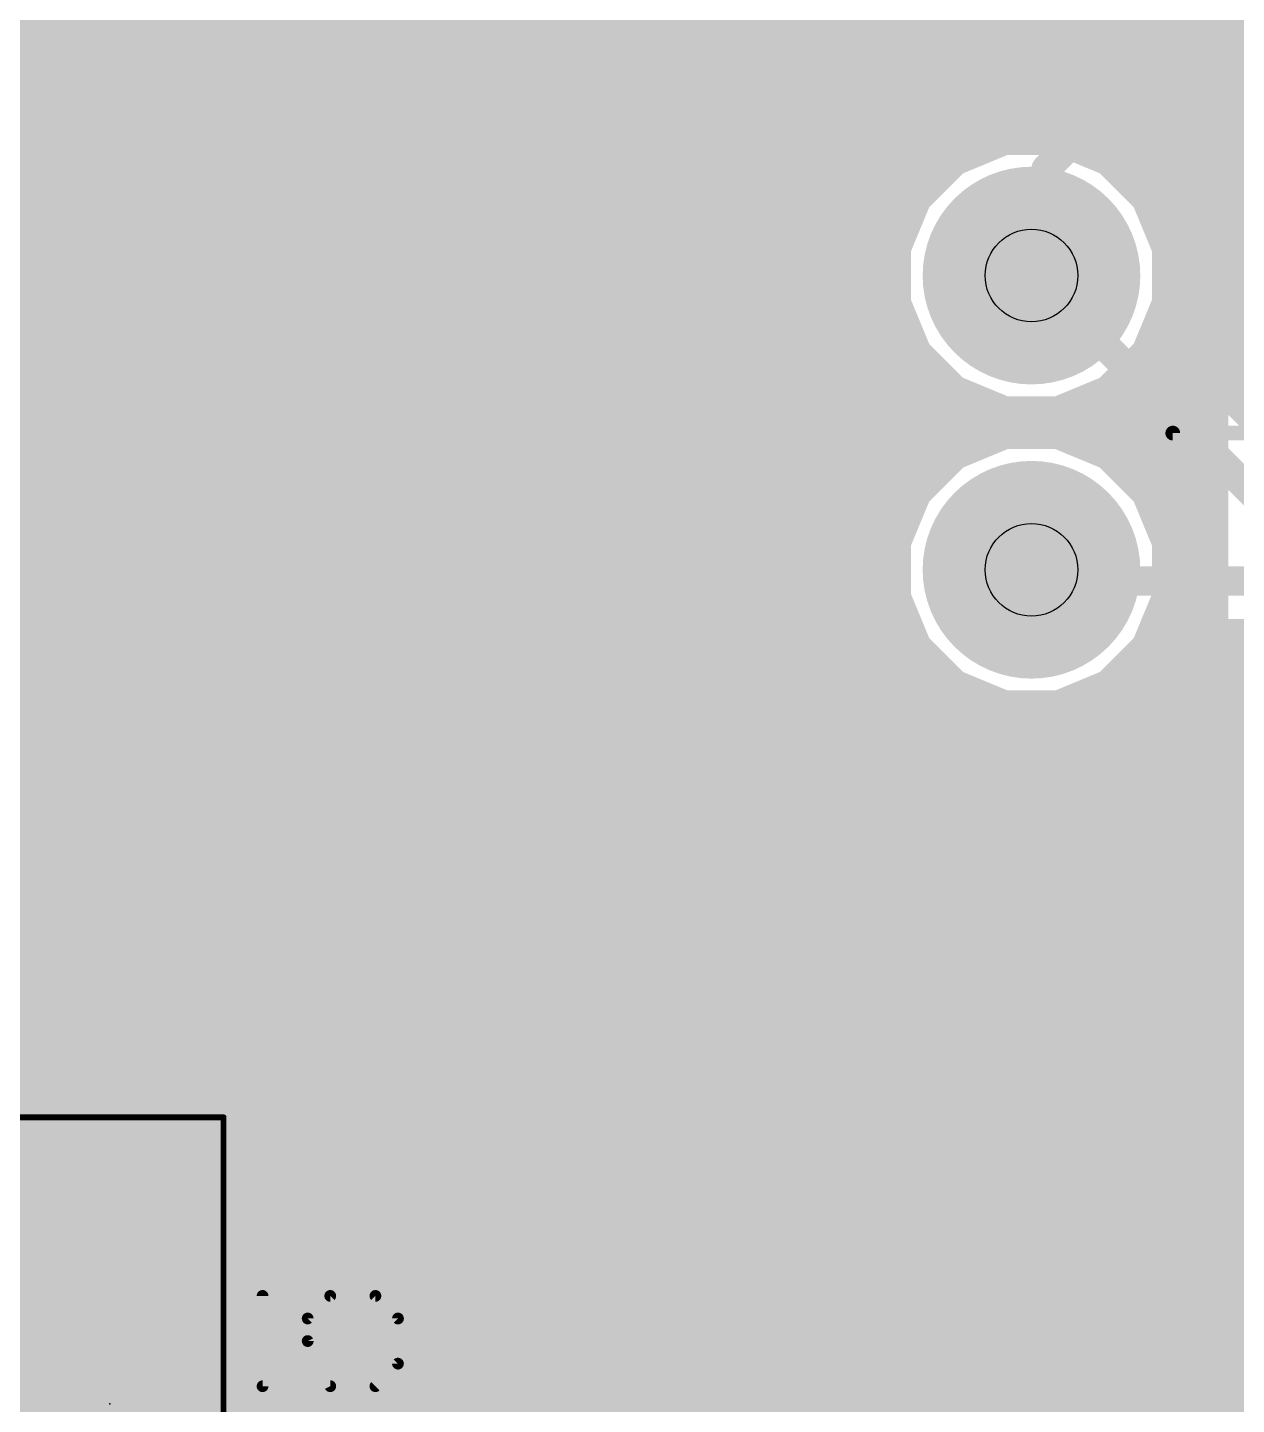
# Model space of a CAD drawing. Extents: x 0 to 10.8, y 0 to 6.1.
# Drawn here: x 1.4137 to 1.8247, y 1.1401 to 1.6081 of the extents above; entities that cross this region are included whole.
import ezdxf

# ---------------------------------------------------------------- set-up
doc = ezdxf.new("R2010")
doc.units = 0
for name, color, linetype in [('1', 22, 'CONTINUOUS'), ('116', 253, 'CONTINUOUS'), ('16', 175, 'CONTINUOUS'), ('17', 82, 'CONTINUOUS'), ('21', 253, 'CONTINUOUS'), ('23', 7, 'CONTINUOUS'), ('25', 253, 'CONTINUOUS'), ('29', 253, 'CONTINUOUS'), ('30', 253, 'CONTINUOUS'), ('31', 253, 'CONTINUOUS'), ('35', 253, 'CONTINUOUS'), ('39', 22, 'CONTINUOUS'), ('44', 253, 'CONTINUOUS'), ('51', 253, 'CONTINUOUS')]:
    doc.layers.add(name, color=color, linetype=linetype)

# ---------------------------------------------------------------- blocks, each defined once
blk = doc.blocks.new('ROUNDP')
at = {"const_width": 0.5}
blk.add_lwpolyline([(0, -0.25, 1), (0, 0.25, 1), (0, -0.25)], format="xyb", dxfattribs=at)
blk = doc.blocks.new('RECT')
blk.add_solid([(-0.5, -0.5), (0.5, -0.5), (-0.5, 0.5), (0.5, 0.5)])

msp = doc.modelspace()

# ---------------------------------------------------------------- linework, layer by layer
at = {"layer": '1'}
for points, const_width in [([(1.605, 1.79), (1.305, 1.49)], 0.032), ([(1.327091, 1.456937), (1.627091, 1.756937)], 0.016), ([(1.685, 1.44), (1.685, 1.71)], 0.01), ([(1.664, 1.701299), (1.664, 1.448697)], 0.016), ([(1.705996, 1.431299), (1.705996, 1.701299)], 0.016), ([(1.839, 1.668697), (1.751299, 1.580996)], 0.016), ([(1.76, 1.56), (1.86, 1.66)], 0.01), ([(1.486154, 1.616), (1.664, 1.616)], 0.016), ([(1.705996, 1.616), (1.786303, 1.616)], 0.016), ([(1.470154, 1.6), (1.664, 1.6)], 0.016), ([(1.705996, 1.6), (1.770303, 1.6)], 0.016), ([(1.454154, 1.584), (1.664, 1.584)], 0.016), ([(1.705996, 1.584), (1.754303, 1.584)], 0.016), ([(1.788902, 1.559209), (1.814, 1.584307)], 0.016), ([(1.813693, 1.584), (1.814, 1.584)], 0.016), ([(1.814, 1.584307), (1.814, 0.768697)], 0.016), ([(1.751299, 1.580996), (1.741516, 1.571209)], 0.016), ([(1.741516, 1.571209), (1.72728, 1.565315)], 0.016), ([(1.438154, 1.568), (1.664, 1.568)], 0.016), ([(1.705996, 1.568), (1.733768, 1.568)], 0.016), ([(1.72728, 1.565315), (1.7135, 1.551535)], 0.016), ([(1.797693, 1.568), (1.814, 1.568)], 0.016), ([(1.76, 1.525), (1.76, 1.56)], 0.01), ([(1.796575, 1.551535), (1.788902, 1.559209)], 0.016), ([(1.422154, 1.552), (1.664, 1.552)], 0.016), ([(1.705996, 1.552), (1.713965, 1.552)], 0.016), ([(1.7135, 1.551535), (1.706039, 1.533524)], 0.016), ([(1.79611, 1.552), (1.814, 1.552)], 0.016), ([(1.804035, 1.533524), (1.796575, 1.551535)], 0.016), ([(1.406154, 1.536), (1.664, 1.536)], 0.016), ([(1.705996, 1.536), (1.707067, 1.536)], 0.016), ([(1.706039, 1.533524), (1.706039, 1.514031)], 0.016), ([(1.803012, 1.536), (1.814, 1.536)], 0.016), ([(1.804035, 1.514031), (1.804035, 1.533524)], 0.016), ([(1.390154, 1.52), (1.664, 1.52)], 0.016), ([(1.705996, 1.52), (1.706039, 1.52)], 0.016), ([(1.755039, 1.52378), (1.76, 1.525)], 0.01), ([(1.804035, 1.52), (1.814, 1.52)], 0.016), ([(1.706039, 1.514031), (1.7135, 1.49602)], 0.016), ([(1.796575, 1.49602), (1.804035, 1.514031)], 0.016), ([(1.374154, 1.504), (1.664, 1.504)], 0.016), ([(1.705996, 1.504), (1.710193, 1.504)], 0.016), ([(1.799878, 1.504), (1.814, 1.504)], 0.016), ([(1.7135, 1.49602), (1.72728, 1.48224)], 0.016), ([(1.782795, 1.48224), (1.796575, 1.49602)], 0.016), ([(1.358154, 1.488), (1.664, 1.488)], 0.016), ([(1.705996, 1.488), (1.72152, 1.488)], 0.016), ([(1.788555, 1.488), (1.814, 1.488)], 0.016), ([(1.72728, 1.48224), (1.745291, 1.47478)], 0.016), ([(1.764783, 1.47478), (1.782795, 1.48224)], 0.016), ([(1.342154, 1.472), (1.664, 1.472)], 0.016), ([(1.705996, 1.472), (1.743421, 1.472)], 0.016), ([(1.745291, 1.472776), (1.72728, 1.465315)], 0.016), ([(1.745291, 1.47478), (1.764783, 1.47478)], 0.016), ([(1.764783, 1.472776), (1.745291, 1.472776)], 0.016), ([(1.782795, 1.465315), (1.764783, 1.472776)], 0.016), ([(1.766657, 1.472), (1.814, 1.472)], 0.016), ([(1.72728, 1.465315), (1.7135, 1.451535)], 0.016), ([(1.796575, 1.451535), (1.782795, 1.465315)], 0.016), ([(1.324827, 1.456), (1.664, 1.456)], 0.016), ([(1.705996, 1.456), (1.717965, 1.456)], 0.016), ([(1.79211, 1.456), (1.814, 1.456)], 0.016), ([(1.664, 1.448697), (1.459102, 1.243799)], 0.016), ([(1.7135, 1.451535), (1.706039, 1.433524)], 0.016), ([(1.804035, 1.433524), (1.796575, 1.451535)], 0.016), ([(1.297752, 1.44), (1.655303, 1.44)], 0.016), ([(1.705996, 1.44), (1.708724, 1.44)], 0.016), ([(1.801354, 1.44), (1.814, 1.44)], 0.016), ([(1.445, 1.2), (1.685, 1.44)], 0.01), ([(1.706039, 1.433524), (1.706039, 1.414031)], 0.016), ([(1.804035, 1.414031), (1.804035, 1.433524)], 0.016), ([(1.693697, 1.419), (1.705996, 1.431299)], 0.016), ([(1.300996, 1.424), (1.639303, 1.424)], 0.016), ([(1.698697, 1.424), (1.706039, 1.424)], 0.016), ([(1.804035, 1.424), (1.814, 1.424)], 0.016), ([(1.493161, 1.218465), (1.693697, 1.419)], 0.016), ([(1.706039, 1.414031), (1.7135, 1.39602)], 0.016), ([(1.796575, 1.39602), (1.804035, 1.414031)], 0.016), ([(1.296921, 1.408), (1.623303, 1.408)], 0.016), ([(1.682697, 1.408), (1.708535, 1.408)], 0.016), ([(1.801535, 1.408), (1.814, 1.408)], 0.016), ([(1.7135, 1.39602), (1.72728, 1.38224)], 0.016), ([(1.782795, 1.38224), (1.796575, 1.39602)], 0.016), ([(1.279402, 1.392), (1.607303, 1.392)], 0.016), ([(1.666697, 1.392), (1.71752, 1.392)], 0.016), ([(1.792555, 1.392), (1.814, 1.392)], 0.016), ([(1.72728, 1.38224), (1.745291, 1.37478)], 0.016), ([(1.764783, 1.37478), (1.782795, 1.38224)], 0.016), ([(1.25226, 1.376), (1.591303, 1.376)], 0.016), ([(1.650697, 1.376), (1.742343, 1.376)], 0.016), ([(1.745291, 1.37478), (1.764783, 1.37478)], 0.016), ([(1.767728, 1.376), (1.814, 1.376)], 0.016), ([(1.25226, 1.36), (1.575303, 1.36)], 0.016), ([(1.634697, 1.36), (1.814, 1.36)], 0.016), ([(1.25226, 1.344), (1.559303, 1.344)], 0.016), ([(1.618697, 1.344), (1.814, 1.344)], 0.016), ([(1.215996, 1.328), (1.543303, 1.328)], 0.016), ([(1.602697, 1.328), (1.814, 1.328)], 0.016), ([(1.215996, 1.312), (1.527303, 1.312)], 0.016), ([(1.586697, 1.312), (1.814, 1.312)], 0.016), ([(1.215996, 1.296), (1.511303, 1.296)], 0.016), ([(1.570697, 1.296), (1.814, 1.296)], 0.016), ([(1.215996, 1.28), (1.495303, 1.28)], 0.016), ([(1.554697, 1.28), (1.814, 1.28)], 0.016), ([(1.215996, 1.264), (1.479303, 1.264)], 0.016), ([(1.538697, 1.264), (1.814, 1.264)], 0.016), ([(1.215996, 1.248), (1.463303, 1.248)], 0.016), ([(1.522697, 1.248), (1.814, 1.248)], 0.016), ([(1.459102, 1.243799), (1.399551, 1.243799)], 0.016), ([(1.506697, 1.232), (1.814, 1.232)], 0.016), ([(1.493161, 1.158181), (1.493161, 1.218465)], 0.016), ([(1.493161, 1.216), (1.814, 1.216)], 0.016), ([(1.493161, 1.2), (1.814, 1.2)], 0.016), ([(1.441673, 1.196307), (1.445, 1.2)], 0.01), ([(1.493161, 1.184), (1.814, 1.184)], 0.016), ([(1.493161, 1.168), (1.814, 1.168)], 0.016), ([(1.483791, 1.148811), (1.493161, 1.158181)], 0.016), ([(1.399551, 1.148811), (1.483791, 1.148811)], 0.016), ([(1.48698, 1.152), (1.814, 1.152)], 0.016), ([(1.215996, 1.136), (1.814, 1.136)], 0.016)]:
    msp.add_lwpolyline(points, dxfattribs=dict(at, const_width=const_width))
for points, const_width in [([(1.486154, 1.62, 1), (1.486154, 1.612)], 0.008), ([(1.664, 1.612, 1), (1.664, 1.62)], 0.008), ([(1.705996, 1.62, 1), (1.705996, 1.612)], 0.008), ([(1.786303, 1.612, 1), (1.786303, 1.62)], 0.008), ([(1.470154, 1.604, 1), (1.470154, 1.596)], 0.008), ([(1.664, 1.596, 1), (1.664, 1.604)], 0.008), ([(1.705996, 1.604, 1), (1.705996, 1.596)], 0.008), ([(1.770303, 1.596, 1), (1.770303, 1.604)], 0.008), ([(1.454154, 1.588, 1), (1.454154, 1.58)], 0.008), ([(1.664, 1.58, 1), (1.664, 1.588)], 0.008), ([(1.705996, 1.588, 1), (1.705996, 1.58)], 0.008), ([(1.754303, 1.58, 1), (1.754303, 1.588)], 0.008), ([(1.813693, 1.588, 1), (1.813693, 1.58)], 0.008), ([(1.818, 1.584307, 1), (1.81, 1.584307)], 0.008), ([(1.816828, 1.581479, 1), (1.811172, 1.587136)], 0.008), ([(1.814, 1.58, 1), (1.814, 1.588)], 0.008), ([(1.748471, 1.583824, 1), (1.754128, 1.578168)], 0.008), ([(1.754128, 1.578168, 1), (1.74847, 1.583824)], 0.008), ([(1.738687, 1.574037, 1), (1.744345, 1.568381)], 0.008), ([(1.743046, 1.567513, 1), (1.739986, 1.574904)], 0.008), ([(1.438154, 1.572, 1), (1.438154, 1.564)], 0.008), ([(1.664, 1.564, 1), (1.664, 1.572)], 0.008), ([(1.705996, 1.572, 1), (1.705996, 1.564)], 0.008), ([(1.725749, 1.569011, 1), (1.72881, 1.561619)], 0.008), ([(1.730108, 1.562487, 1), (1.724451, 1.568143)], 0.008), ([(1.733768, 1.564, 1), (1.733768, 1.572)], 0.008), ([(1.797693, 1.572, 1), (1.797693, 1.564)], 0.008), ([(1.814, 1.564, 1), (1.814, 1.572)], 0.008), ([(1.7625, 1.56, 1), (1.7575, 1.56)], 0.005), ([(1.758232, 1.561768, 1), (1.761768, 1.558232)], 0.005), ([(1.79173, 1.562037, 1), (1.786073, 1.55638)], 0.008), ([(1.786073, 1.562037, 1), (1.79173, 1.55638)], 0.008), ([(1.422154, 1.556, 1), (1.422154, 1.548)], 0.008), ([(1.664, 1.548, 1), (1.664, 1.556)], 0.008), ([(1.705996, 1.556, 1), (1.705996, 1.548)], 0.008), ([(1.717196, 1.550005, 1), (1.709804, 1.553066)], 0.008), ([(1.713965, 1.548, 1), (1.713965, 1.556)], 0.008), ([(1.79611, 1.556, 1), (1.79611, 1.548)], 0.008), ([(1.80027, 1.553066, 1), (1.792879, 1.550005)], 0.008), ([(1.814, 1.548, 1), (1.814, 1.556)], 0.008), ([(1.710672, 1.554364, 1), (1.716328, 1.548707)], 0.008), ([(1.793746, 1.548707, 1), (1.799403, 1.554364)], 0.008), ([(1.664, 1.532, 1), (1.664, 1.54)], 0.008), ([(1.705996, 1.54, 1), (1.705996, 1.532)], 0.008), ([(1.710039, 1.533524, 1), (1.702039, 1.533524)], 0.008), ([(1.707067, 1.532, 1), (1.707067, 1.54)], 0.008), ([(1.803012, 1.54, 1), (1.803012, 1.532)], 0.008), ([(1.808035, 1.533524, 1), (1.800035, 1.533524)], 0.008), ([(1.814, 1.532, 1), (1.814, 1.54)], 0.008), ([(1.702344, 1.535054, 1), (1.709735, 1.531993)], 0.008), ([(1.80034, 1.531993, 1), (1.807731, 1.535054)], 0.008), ([(1.664, 1.516, 1), (1.664, 1.524)], 0.008), ([(1.705996, 1.524, 1), (1.705996, 1.516)], 0.008), ([(1.706039, 1.516, 1), (1.706039, 1.524)], 0.008), ([(1.754442, 1.526207, 1), (1.755637, 1.521352)], 0.005), ([(1.7575, 1.525, 1), (1.7625, 1.525)], 0.005), ([(1.760597, 1.522572, 1), (1.759403, 1.527428)], 0.005), ([(1.804035, 1.524, 1), (1.804035, 1.516)], 0.008), ([(1.814, 1.516, 1), (1.814, 1.524)], 0.008), ([(1.709735, 1.515562, 1), (1.702344, 1.512501)], 0.008), ([(1.807731, 1.512501, 1), (1.80034, 1.515562)], 0.008), ([(1.702039, 1.514031, 1), (1.710039, 1.514031)], 0.008), ([(1.800035, 1.514031, 1), (1.808035, 1.514031)], 0.008), ([(1.664, 1.5, 1), (1.664, 1.508)], 0.008), ([(1.705996, 1.508, 1), (1.705996, 1.5)], 0.008), ([(1.710193, 1.5, 1), (1.710193, 1.508)], 0.008), ([(1.799878, 1.508, 1), (1.799878, 1.5)], 0.008), ([(1.814, 1.5, 1), (1.814, 1.508)], 0.008), ([(1.716328, 1.498848, 1), (1.710672, 1.493191)], 0.008), ([(1.799403, 1.493191, 1), (1.793746, 1.498848)], 0.008), ([(1.709804, 1.494489, 1), (1.717196, 1.49755)], 0.008), ([(1.792879, 1.49755, 1), (1.80027, 1.494489)], 0.008), ([(1.664, 1.484, 1), (1.664, 1.492)], 0.008), ([(1.705996, 1.492, 1), (1.705996, 1.484)], 0.008), ([(1.72152, 1.484, 1), (1.72152, 1.492)], 0.008), ([(1.788555, 1.492, 1), (1.788555, 1.484)], 0.008), ([(1.814, 1.484, 1), (1.814, 1.492)], 0.008), ([(1.72881, 1.485936, 1), (1.725749, 1.478545)], 0.008), ([(1.724451, 1.479412, 1), (1.730108, 1.485069)], 0.008), ([(1.779967, 1.485069, 1), (1.785624, 1.479412)], 0.008), ([(1.784326, 1.478545, 1), (1.781265, 1.485936)], 0.008), ([(1.664, 1.468, 1), (1.664, 1.476)], 0.008), ([(1.705996, 1.476, 1), (1.705996, 1.468)], 0.008), ([(1.745291, 1.47878, 1), (1.745291, 1.47078)], 0.008), ([(1.745291, 1.476776, 1), (1.745291, 1.468776)], 0.008), ([(1.743421, 1.468, 1), (1.743421, 1.476)], 0.008), ([(1.743761, 1.471084, 1), (1.746822, 1.478475)], 0.008), ([(1.746822, 1.46908, 1), (1.743761, 1.476471)], 0.008), ([(1.763253, 1.478475, 1), (1.766314, 1.471084)], 0.008), ([(1.766314, 1.476471, 1), (1.763253, 1.46908)], 0.008), ([(1.766657, 1.476, 1), (1.766657, 1.468)], 0.008), ([(1.764783, 1.47078, 1), (1.764783, 1.47878)], 0.008), ([(1.764783, 1.468776, 1), (1.764783, 1.476776)], 0.008), ([(1.814, 1.468, 1), (1.814, 1.476)], 0.008), ([(1.725749, 1.46901, 1), (1.72881, 1.461619)], 0.008), ([(1.730108, 1.462487, 1), (1.724451, 1.468143)], 0.008), ([(1.785624, 1.468143, 1), (1.779967, 1.462487)], 0.008), ([(1.781265, 1.461619, 1), (1.784326, 1.46901)], 0.008), ([(1.664, 1.452, 1), (1.664, 1.46)], 0.008), ([(1.705996, 1.46, 1), (1.705996, 1.452)], 0.008), ([(1.717965, 1.452, 1), (1.717965, 1.46)], 0.008), ([(1.79211, 1.46, 1), (1.79211, 1.452)], 0.008), ([(1.814, 1.452, 1), (1.814, 1.46)], 0.008), ([(1.666828, 1.445868, 1), (1.661172, 1.451525)], 0.008), ([(1.710672, 1.454364, 1), (1.716328, 1.448707)], 0.008), ([(1.717196, 1.450005, 1), (1.709804, 1.453066)], 0.008), ([(1.80027, 1.453066, 1), (1.792879, 1.450005)], 0.008), ([(1.793746, 1.448707, 1), (1.799403, 1.454364)], 0.008), ([(1.66, 1.448697, 1), (1.668, 1.448697)], 0.008), ([(1.655303, 1.436, 1), (1.655303, 1.444)], 0.008), ([(1.705996, 1.444, 1), (1.705996, 1.436)], 0.008), ([(1.708724, 1.436, 1), (1.708724, 1.444)], 0.008), ([(1.801354, 1.444, 1), (1.801354, 1.436)], 0.008), ([(1.814, 1.436, 1), (1.814, 1.444)], 0.008), ([(1.6825, 1.44, 1), (1.6875, 1.44)], 0.005), ([(1.686768, 1.438232, 1), (1.683232, 1.441768)], 0.005), ([(1.710039, 1.433524, 1), (1.702039, 1.433524)], 0.008), ([(1.808035, 1.433524, 1), (1.800035, 1.433524)], 0.008), ([(1.702344, 1.435054, 1), (1.709735, 1.431993)], 0.008), ([(1.708824, 1.428471, 1), (1.703168, 1.434128)], 0.008), ([(1.80034, 1.431993, 1), (1.807731, 1.435054)], 0.008), ([(1.701996, 1.431299, 1), (1.709996, 1.431299)], 0.008), ([(1.639303, 1.42, 1), (1.639303, 1.428)], 0.008), ([(1.698697, 1.428, 1), (1.698697, 1.42)], 0.008), ([(1.706039, 1.42, 1), (1.706039, 1.428)], 0.008), ([(1.804035, 1.428, 1), (1.804035, 1.42)], 0.008), ([(1.814, 1.42, 1), (1.814, 1.428)], 0.008), ([(1.690868, 1.421828, 1), (1.696525, 1.416172)], 0.008), ([(1.696525, 1.416172, 1), (1.690868, 1.421828)], 0.008), ([(1.709735, 1.415562, 1), (1.702344, 1.412501)], 0.008), ([(1.807731, 1.412501, 1), (1.80034, 1.415562)], 0.008), ([(1.623303, 1.404, 1), (1.623303, 1.412)], 0.008), ([(1.682697, 1.412, 1), (1.682697, 1.404)], 0.008), ([(1.702039, 1.414031, 1), (1.710039, 1.414031)], 0.008), ([(1.708535, 1.404, 1), (1.708535, 1.412)], 0.008), ([(1.801535, 1.412, 1), (1.801535, 1.404)], 0.008), ([(1.800035, 1.414031, 1), (1.808035, 1.414031)], 0.008), ([(1.814, 1.404, 1), (1.814, 1.412)], 0.008), ([(1.716328, 1.398848, 1), (1.710672, 1.393191)], 0.008), ([(1.799403, 1.393191, 1), (1.793746, 1.398848)], 0.008), ([(1.607303, 1.388, 1), (1.607303, 1.396)], 0.008), ([(1.666697, 1.396, 1), (1.666697, 1.388)], 0.008), ([(1.709804, 1.394489, 1), (1.717196, 1.39755)], 0.008), ([(1.71752, 1.388, 1), (1.71752, 1.396)], 0.008), ([(1.792555, 1.396, 1), (1.792555, 1.388)], 0.008), ([(1.792879, 1.39755, 1), (1.80027, 1.394489)], 0.008), ([(1.814, 1.388, 1), (1.814, 1.396)], 0.008), ([(1.72881, 1.385936, 1), (1.725749, 1.378545)], 0.008), ([(1.784326, 1.378545, 1), (1.781265, 1.385936)], 0.008), ([(1.724451, 1.379412, 1), (1.730108, 1.385069)], 0.008), ([(1.779967, 1.385069, 1), (1.785624, 1.379412)], 0.008), ([(1.591303, 1.372, 1), (1.591303, 1.38)], 0.008), ([(1.650697, 1.38, 1), (1.650697, 1.372)], 0.008), ([(1.745291, 1.37878, 1), (1.745291, 1.37078)], 0.008), ([(1.742343, 1.372, 1), (1.742343, 1.38)], 0.008), ([(1.743761, 1.371084, 1), (1.746822, 1.378475)], 0.008), ([(1.763253, 1.378475, 1), (1.766314, 1.371084)], 0.008), ([(1.767728, 1.38, 1), (1.767728, 1.372)], 0.008), ([(1.764783, 1.37078, 1), (1.764783, 1.37878)], 0.008), ([(1.814, 1.372, 1), (1.814, 1.38)], 0.008), ([(1.575303, 1.356, 1), (1.575303, 1.364)], 0.008), ([(1.634697, 1.364, 1), (1.634697, 1.356)], 0.008), ([(1.814, 1.356, 1), (1.814, 1.364)], 0.008), ([(1.559303, 1.34, 1), (1.559303, 1.348)], 0.008), ([(1.618697, 1.348, 1), (1.618697, 1.34)], 0.008), ([(1.814, 1.34, 1), (1.814, 1.348)], 0.008), ([(1.543303, 1.324, 1), (1.543303, 1.332)], 0.008), ([(1.602697, 1.332, 1), (1.602697, 1.324)], 0.008), ([(1.814, 1.324, 1), (1.814, 1.332)], 0.008), ([(1.527303, 1.308, 1), (1.527303, 1.316)], 0.008), ([(1.586697, 1.316, 1), (1.586697, 1.308)], 0.008), ([(1.814, 1.308, 1), (1.814, 1.316)], 0.008), ([(1.511303, 1.292, 1), (1.511303, 1.3)], 0.008), ([(1.570697, 1.3, 1), (1.570697, 1.292)], 0.008), ([(1.814, 1.292, 1), (1.814, 1.3)], 0.008), ([(1.495303, 1.276, 1), (1.495303, 1.284)], 0.008), ([(1.554697, 1.284, 1), (1.554697, 1.276)], 0.008), ([(1.814, 1.276, 1), (1.814, 1.284)], 0.008), ([(1.479303, 1.26, 1), (1.479303, 1.268)], 0.008), ([(1.538697, 1.268, 1), (1.538697, 1.26)], 0.008), ([(1.814, 1.26, 1), (1.814, 1.268)], 0.008), ([(1.463303, 1.244, 1), (1.463303, 1.252)], 0.008), ([(1.522697, 1.252, 1), (1.522697, 1.244)], 0.008), ([(1.814, 1.244, 1), (1.814, 1.252)], 0.008), ([(1.456274, 1.246628, 1), (1.461931, 1.240971)], 0.008), ([(1.459102, 1.239799, 1), (1.459102, 1.247799)], 0.008), ([(1.506697, 1.236, 1), (1.506697, 1.228)], 0.008), ([(1.814, 1.228, 1), (1.814, 1.236)], 0.008), ([(1.497161, 1.218465, 1), (1.489161, 1.218465)], 0.008), ([(1.490333, 1.221293, 1), (1.49599, 1.215636)], 0.008), ([(1.493161, 1.22, 1), (1.493161, 1.212)], 0.008), ([(1.814, 1.212, 1), (1.814, 1.22)], 0.008), ([(1.493161, 1.204, 1), (1.493161, 1.196)], 0.008), ([(1.814, 1.196, 1), (1.814, 1.204)], 0.008), ([(1.443232, 1.201768, 1), (1.446768, 1.198232)], 0.005), ([(1.446857, 1.198327, 1), (1.443143, 1.201673)], 0.005), ([(1.439816, 1.19798, 1), (1.443531, 1.194634)], 0.005), ([(1.493161, 1.188, 1), (1.493161, 1.18)], 0.008), ([(1.814, 1.18, 1), (1.814, 1.188)], 0.008), ([(1.493161, 1.172, 1), (1.493161, 1.164)], 0.008), ([(1.814, 1.164, 1), (1.814, 1.172)], 0.008), ([(1.49599, 1.155353, 1), (1.490333, 1.16101)], 0.008), ([(1.489161, 1.158181, 1), (1.497161, 1.158181)], 0.008), ([(1.48698, 1.156, 1), (1.48698, 1.148)], 0.008), ([(1.483791, 1.144811, 1), (1.483791, 1.152811)], 0.008), ([(1.814, 1.148, 1), (1.814, 1.156)], 0.008), ([(1.480963, 1.151639, 1), (1.48662, 1.145983)], 0.008), ([(1.814, 1.132, 1), (1.814, 1.14)], 0.008)]:
    msp.add_lwpolyline(points, format="xyb", dxfattribs=dict(at, const_width=const_width))
at = {"layer": '116', "const_width": 0.011811}
for points in [[(1.755039, 1.511969, 1), (1.755039, 1.535591, 1), (1.755039, 1.511969)], [(1.755039, 1.411969, 1), (1.755039, 1.435591, 1), (1.755039, 1.411969)]]:
    msp.add_lwpolyline(points, format="xyb", dxfattribs=at)
at = {"layer": '16'}
for points, const_width in [([(1.360697, 1.616), (2.96085, 1.616)], 0.016), ([(1.344697, 1.6), (2.94485, 1.6)], 0.016), ([(1.328697, 1.584), (2.92885, 1.584)], 0.016), ([(1.745291, 1.572776), (1.72728, 1.565315)], 0.016), ([(1.764783, 1.572776), (1.745291, 1.572776)], 0.016), ([(1.782795, 1.565315), (1.764783, 1.572776)], 0.016), ([(1.312697, 1.568), (1.733764, 1.568)], 0.016), ([(1.72728, 1.565315), (1.7135, 1.551535)], 0.016), ([(1.776315, 1.568), (2.333764, 1.568)], 0.016), ([(1.796575, 1.551535), (1.782795, 1.565315)], 0.016), ([(1.296697, 1.552), (1.713965, 1.552)], 0.016), ([(1.7135, 1.551535), (1.706039, 1.533524)], 0.016), ([(1.79611, 1.552), (2.313965, 1.552)], 0.016), ([(1.804035, 1.533524), (1.796575, 1.551535)], 0.016), ([(1.285996, 1.536), (1.707067, 1.536)], 0.016), ([(1.706039, 1.533524), (1.706039, 1.514031)], 0.016), ([(1.803012, 1.536), (2.307067, 1.536)], 0.016), ([(1.804035, 1.514031), (1.804035, 1.533524)], 0.016), ([(1.285996, 1.52), (1.706039, 1.52)], 0.016), ([(1.76, 1.52), (1.755039, 1.52378)], 0.01), ([(1.804035, 1.52), (2.306039, 1.52)], 0.016), ([(1.706039, 1.514031), (1.7135, 1.49602)], 0.016), ([(1.86, 1.42), (1.76, 1.52)], 0.01), ([(1.801583, 1.50811), (1.804035, 1.514031)], 0.016), ([(1.285996, 1.504), (1.710193, 1.504)], 0.016), ([(1.868697, 1.440996), (1.801583, 1.50811)], 0.016), ([(1.805693, 1.504), (2.309307, 1.504)], 0.016), ([(1.7135, 1.49602), (1.72728, 1.48224)], 0.016), ([(1.285996, 1.488), (1.72152, 1.488)], 0.016), ([(1.821693, 1.488), (2.293307, 1.488)], 0.016), ([(1.72728, 1.48224), (1.745291, 1.47478)], 0.016), ([(1.764783, 1.47478), (1.772378, 1.477925)], 0.016), ([(1.772378, 1.477925), (1.809307, 1.440996)], 0.016), ([(1.285996, 1.472), (1.743421, 1.472)], 0.016), ([(1.745291, 1.472776), (1.72728, 1.465315)], 0.016), ([(1.745291, 1.47478), (1.764783, 1.47478)], 0.016), ([(1.764783, 1.472776), (1.745291, 1.472776)], 0.016), ([(1.782795, 1.465315), (1.764783, 1.472776)], 0.016), ([(1.766657, 1.472), (1.778303, 1.472)], 0.016), ([(1.72728, 1.465315), (1.7135, 1.451535)], 0.016), ([(1.796575, 1.451535), (1.782795, 1.465315)], 0.016), ([(1.285996, 1.456), (1.717965, 1.456)], 0.016), ([(1.79211, 1.456), (1.794303, 1.456)], 0.016), ([(1.7135, 1.451535), (1.706039, 1.433524)], 0.016), ([(1.800941, 1.440996), (1.796575, 1.451535)], 0.016), ([(1.297752, 1.44), (1.708724, 1.44)], 0.016), ([(1.809307, 1.440996), (1.800941, 1.440996)], 0.016), ([(1.706039, 1.433524), (1.706039, 1.414031)], 0.016), ([(1.300996, 1.424), (1.706039, 1.424)], 0.016), ([(1.755039, 1.42378), (1.76, 1.42)], 0.01), ([(1.76, 1.42), (1.855, 1.42)], 0.01), ([(1.706039, 1.414031), (1.7135, 1.39602)], 0.016), ([(1.296921, 1.408), (1.708535, 1.408)], 0.016), ([(1.7135, 1.39602), (1.72728, 1.38224)], 0.016), ([(1.782795, 1.38224), (1.796575, 1.39602)], 0.016), ([(1.796575, 1.39602), (1.797807, 1.399)], 0.016), ([(1.797807, 1.399), (1.846299, 1.399)], 0.016), ([(1.279402, 1.392), (1.71752, 1.392)], 0.016), ([(1.792555, 1.392), (1.853303, 1.392)], 0.016), ([(1.72728, 1.38224), (1.745291, 1.37478)], 0.016), ([(1.764783, 1.37478), (1.782795, 1.38224)], 0.016), ([(1.090693, 1.376), (1.742343, 1.376)], 0.016), ([(1.745291, 1.37478), (1.764783, 1.37478)], 0.016), ([(1.767728, 1.376), (1.857386, 1.376)], 0.016), ([(1.074693, 1.36), (1.857858, 1.36)], 0.016), ([(1.058693, 1.344), (1.864693, 1.344)], 0.016), ([(1.042693, 1.328), (1.88565, 1.328)], 0.016), ([(1.04065, 1.312), (2.061846, 1.312)], 0.016), ([(1.031909, 1.296), (2.045846, 1.296)], 0.016), ([(0.052429, 1.28), (2.029846, 1.28)], 0.016), ([(0.052425, 1.264), (2.013846, 1.264)], 0.016), ([(0.052425, 1.248), (1.997846, 1.248)], 0.016), ([(0.052421, 1.232), (1.981846, 1.232)], 0.016), ([(0.052417, 1.216), (1.965846, 1.216)], 0.016), ([(0.052417, 1.2), (1.949846, 1.2)], 0.016), ([(0.052413, 1.184), (1.933846, 1.184)], 0.016), ([(0.052409, 1.168), (1.917846, 1.168)], 0.016), ([(0.052406, 1.152), (1.901846, 1.152)], 0.016), ([(0.052406, 1.136), (1.885846, 1.136)], 0.016)]:
    msp.add_lwpolyline(points, dxfattribs=dict(at, const_width=const_width))
for points, const_width in [([(1.745291, 1.576776, 1), (1.745291, 1.568776)], 0.008), ([(1.746822, 1.56908, 1), (1.743761, 1.576471)], 0.008), ([(1.766314, 1.576471, 1), (1.763253, 1.56908)], 0.008), ([(1.764783, 1.568776, 1), (1.764783, 1.576776)], 0.008), ([(1.725749, 1.56901, 1), (1.72881, 1.561619)], 0.008), ([(1.730108, 1.562487, 1), (1.724451, 1.568143)], 0.008), ([(1.733764, 1.564, 1), (1.733764, 1.572)], 0.008), ([(1.776315, 1.572, 1), (1.776315, 1.564)], 0.008), ([(1.785624, 1.568143, 1), (1.779967, 1.562487)], 0.008), ([(1.781265, 1.561619, 1), (1.784326, 1.56901)], 0.008), ([(1.717196, 1.550005, 1), (1.709804, 1.553066)], 0.008), ([(1.713965, 1.548, 1), (1.713965, 1.556)], 0.008), ([(1.79611, 1.556, 1), (1.79611, 1.548)], 0.008), ([(1.80027, 1.553066, 1), (1.792879, 1.550005)], 0.008), ([(1.710672, 1.554364, 1), (1.716328, 1.548707)], 0.008), ([(1.793746, 1.548707, 1), (1.799403, 1.554364)], 0.008), ([(1.710039, 1.533524, 1), (1.702039, 1.533524)], 0.008), ([(1.707067, 1.532, 1), (1.707067, 1.54)], 0.008), ([(1.803012, 1.54, 1), (1.803012, 1.532)], 0.008), ([(1.808035, 1.533524, 1), (1.800035, 1.533524)], 0.008), ([(1.702344, 1.535054, 1), (1.709735, 1.531993)], 0.008), ([(1.80034, 1.531993, 1), (1.807731, 1.535054)], 0.008), ([(1.706039, 1.516, 1), (1.706039, 1.524)], 0.008), ([(1.756554, 1.525768, 1), (1.753524, 1.521791)], 0.005), ([(1.804035, 1.524, 1), (1.804035, 1.516)], 0.008), ([(1.709735, 1.515562, 1), (1.702344, 1.512501)], 0.008), ([(1.761768, 1.521768, 1), (1.758232, 1.518232)], 0.005), ([(1.758485, 1.518011, 1), (1.761515, 1.521989)], 0.005), ([(1.807731, 1.512501, 1), (1.80034, 1.515562)], 0.008), ([(1.702039, 1.514031, 1), (1.710039, 1.514031)], 0.008), ([(1.800035, 1.514031, 1), (1.808035, 1.514031)], 0.008), ([(1.710193, 1.5, 1), (1.710193, 1.508)], 0.008), ([(1.804411, 1.510939, 1), (1.798754, 1.505282)], 0.008), ([(1.797887, 1.509641, 1), (1.805278, 1.506579)], 0.008), ([(1.805693, 1.508, 1), (1.805693, 1.5)], 0.008), ([(1.716328, 1.498848, 1), (1.710672, 1.493191)], 0.008), ([(1.709804, 1.494489, 1), (1.717196, 1.49755)], 0.008), ([(1.72152, 1.484, 1), (1.72152, 1.492)], 0.008), ([(1.821693, 1.492, 1), (1.821693, 1.484)], 0.008), ([(1.72881, 1.485936, 1), (1.725749, 1.478545)], 0.008), ([(1.724451, 1.479412, 1), (1.730108, 1.485069)], 0.008), ([(1.775206, 1.480754, 1), (1.76955, 1.475097)], 0.008), ([(1.773909, 1.47423, 1), (1.770847, 1.481621)], 0.008), ([(1.745291, 1.47878, 1), (1.745291, 1.47078)], 0.008), ([(1.745291, 1.476776, 1), (1.745291, 1.468776)], 0.008), ([(1.743421, 1.468, 1), (1.743421, 1.476)], 0.008), ([(1.743761, 1.471084, 1), (1.746822, 1.478475)], 0.008), ([(1.746822, 1.46908, 1), (1.743761, 1.476471)], 0.008), ([(1.763253, 1.478475, 1), (1.766314, 1.471084)], 0.008), ([(1.766314, 1.476471, 1), (1.763253, 1.46908)], 0.008), ([(1.766657, 1.476, 1), (1.766657, 1.468)], 0.008), ([(1.764783, 1.47078, 1), (1.764783, 1.47878)], 0.008), ([(1.764783, 1.468776, 1), (1.764783, 1.476776)], 0.008), ([(1.778303, 1.468, 1), (1.778303, 1.476)], 0.008), ([(1.725749, 1.46901, 1), (1.72881, 1.461619)], 0.008), ([(1.730108, 1.462487, 1), (1.724451, 1.468143)], 0.008), ([(1.785624, 1.468143, 1), (1.779967, 1.462487)], 0.008), ([(1.781265, 1.461619, 1), (1.784326, 1.46901)], 0.008), ([(1.717965, 1.452, 1), (1.717965, 1.46)], 0.008), ([(1.79211, 1.46, 1), (1.79211, 1.452)], 0.008), ([(1.794303, 1.452, 1), (1.794303, 1.46)], 0.008), ([(1.710672, 1.454364, 1), (1.716328, 1.448707)], 0.008), ([(1.717196, 1.450005, 1), (1.709804, 1.453066)], 0.008), ([(1.80027, 1.453066, 1), (1.792879, 1.450005)], 0.008), ([(1.793746, 1.448707, 1), (1.799403, 1.454364)], 0.008), ([(1.708724, 1.436, 1), (1.708724, 1.444)], 0.008), ([(1.800941, 1.444996, 1), (1.800941, 1.436996)], 0.008), ([(1.797246, 1.439465, 1), (1.804636, 1.442527)], 0.008), ([(1.806479, 1.438168, 1), (1.812136, 1.443824)], 0.008), ([(1.809307, 1.436996, 1), (1.809307, 1.444996)], 0.008), ([(1.710039, 1.433524, 1), (1.702039, 1.433524)], 0.008), ([(1.702344, 1.435054, 1), (1.709735, 1.431993)], 0.008), ([(1.706039, 1.42, 1), (1.706039, 1.428)], 0.008), ([(1.756554, 1.425768, 1), (1.753524, 1.421791)], 0.005), ([(1.76, 1.4225, 1), (1.76, 1.4175)], 0.005), ([(1.758485, 1.418011, 1), (1.761515, 1.421989)], 0.005), ([(1.709735, 1.415562, 1), (1.702344, 1.412501)], 0.008), ([(1.702039, 1.414031, 1), (1.710039, 1.414031)], 0.008), ([(1.708535, 1.404, 1), (1.708535, 1.412)], 0.008), ([(1.716328, 1.398848, 1), (1.710672, 1.393191)], 0.008), ([(1.799403, 1.393191, 1), (1.793746, 1.398848)], 0.008), ([(1.797807, 1.403, 1), (1.797807, 1.395)], 0.008), ([(1.801504, 1.397472, 1), (1.794111, 1.400528)], 0.008), ([(1.709804, 1.394489, 1), (1.717196, 1.39755)], 0.008), ([(1.71752, 1.388, 1), (1.71752, 1.396)], 0.008), ([(1.792555, 1.396, 1), (1.792555, 1.388)], 0.008), ([(1.792878, 1.397548, 1), (1.800271, 1.394491)], 0.008), ([(1.72881, 1.385936, 1), (1.725749, 1.378545)], 0.008), ([(1.784326, 1.378545, 1), (1.781265, 1.385936)], 0.008), ([(1.724451, 1.379412, 1), (1.730108, 1.385069)], 0.008), ([(1.779967, 1.385069, 1), (1.785624, 1.379412)], 0.008), ([(1.745291, 1.37878, 1), (1.745291, 1.37078)], 0.008), ([(1.742343, 1.372, 1), (1.742343, 1.38)], 0.008), ([(1.743761, 1.371084, 1), (1.746822, 1.378475)], 0.008), ([(1.763253, 1.378475, 1), (1.766314, 1.371084)], 0.008), ([(1.767728, 1.38, 1), (1.767728, 1.372)], 0.008), ([(1.764783, 1.37078, 1), (1.764783, 1.37878)], 0.008)]:
    msp.add_lwpolyline(points, format="xyb", dxfattribs=dict(at, const_width=const_width))
at = {"layer": '21', "const_width": 0.005}
for points in [[(1.655039, 0.32378), (1.655039, 1.62378)], [(1.803071, 0.520236), (1.803071, 1.470236)], [(1.803071, 1.470236), (2.303071, 1.470236)]]:
    msp.add_lwpolyline(points, dxfattribs=at)
at = {"layer": '21', "const_width": 0.0025}
for points in [[(1.804321, 1.470236, 1), (1.801821, 1.470236)], [(1.803071, 1.471486, 1), (1.803071, 1.468986)]]:
    msp.add_lwpolyline(points, format="xyb", dxfattribs=at)
at = {"layer": '23'}
msp.add_point((1.441673, 1.140323), dxfattribs=at)
at = {"layer": '25', "const_width": 0.004}
for points in [[(1.493638, 1.176969), (1.493638, 1.14628)], [(1.508984, 1.169295), (1.516657, 1.176969)], [(1.516657, 1.176969), (1.532004, 1.176969)], [(1.532004, 1.176969), (1.539673, 1.169295)], [(1.508984, 1.161622), (1.508984, 1.169295)], [(1.539673, 1.169295), (1.539673, 1.153949)], [(1.516657, 1.14628), (1.508984, 1.161622)], [(1.539673, 1.153949), (1.532004, 1.14628)], [(1.493638, 1.14628), (1.516657, 1.14628)]]:
    msp.add_lwpolyline(points, dxfattribs=at)
at = {"layer": '25', "const_width": 0.002}
for points in [[(1.494638, 1.176969, 1), (1.492638, 1.176969)], [(1.516657, 1.177969, 1), (1.516657, 1.175969)], [(1.517365, 1.176261, 1), (1.51595, 1.177676)], [(1.532711, 1.177675, 1), (1.531297, 1.176262)], [(1.532004, 1.175969, 1), (1.532004, 1.177969)], [(1.509984, 1.169295, 1), (1.507984, 1.169295)], [(1.508277, 1.170002, 1), (1.509691, 1.168588)], [(1.540673, 1.169295, 1), (1.538673, 1.169295)], [(1.538966, 1.168588, 1), (1.540381, 1.170002)], [(1.507984, 1.161622, 1), (1.509984, 1.161622)], [(1.509879, 1.162069, 1), (1.50809, 1.161175)], [(1.538673, 1.153949, 1), (1.540673, 1.153949)], [(1.54038, 1.153242, 1), (1.538966, 1.154656)], [(1.493638, 1.14728, 1), (1.493638, 1.14528)], [(1.492638, 1.14628, 1), (1.494638, 1.14628)], [(1.515763, 1.145832, 1), (1.517552, 1.146727)], [(1.516657, 1.14528, 1), (1.516657, 1.14728)], [(1.531297, 1.146987, 1), (1.532711, 1.145572)]]:
    msp.add_lwpolyline(points, format="xyb", dxfattribs=at)
at = {"layer": '39', "const_width": 0.002}
for points in [[(1.402972, 1.237685), (1.480374, 1.237685)], [(1.480374, 1.237685), (1.480374, 1.042961)]]:
    msp.add_lwpolyline(points, dxfattribs=at)
at = {"layer": '39', "const_width": 0.001}
for points in [[(1.480874, 1.237685, 1), (1.479874, 1.237685)], [(1.480374, 1.237185, 1), (1.480374, 1.238185)]]:
    msp.add_lwpolyline(points, format="xyb", dxfattribs=at)
at = {"layer": '44'}
for centre in [(1.755039, 1.52378), (1.755039, 1.42378)]:
    msp.add_circle(centre, 0.015748, dxfattribs=at)
at = {"layer": '51', "const_width": 0.006}
msp.add_lwpolyline([(1.473673, 1.102823), (1.473673, 1.178323)], dxfattribs=at)
at = {"layer": '51', "const_width": 0.003}
msp.add_lwpolyline([(1.475173, 1.178323, 1), (1.472173, 1.178323)], format="xyb", dxfattribs=at)

# ---------------------------------------------------------------- block references
at = {"layer": '1', "xscale": 0.062992, "yscale": 0.070984, "rotation": 270}
msp.add_blockref('RECT', (1.441673, 1.196307), dxfattribs=at)
at = {"layer": '17', "xscale": 0.066, "yscale": 0.066}
for p in [(1.755039, 1.52378), (1.755039, 1.52378), (1.755039, 1.42378), (1.755039, 1.42378)]:
    msp.add_blockref('ROUNDP', p, dxfattribs=at)
at = {"layer": '29', "xscale": 0.074, "yscale": 0.074}
for p in [(1.755039, 1.52378), (1.755039, 1.42378)]:
    msp.add_blockref('ROUNDP', p, dxfattribs=at)
at = {"layer": '29', "xscale": 0.070992, "yscale": 0.078984, "rotation": 270}
msp.add_blockref('RECT', (1.441673, 1.196307), dxfattribs=at)
at = {"layer": '30', "xscale": 0.074, "yscale": 0.074}
for p in [(1.755039, 1.52378), (1.755039, 1.42378)]:
    msp.add_blockref('ROUNDP', p, dxfattribs=at)
at = {"layer": '31', "xscale": 0.062992, "yscale": 0.070984, "rotation": 270}
msp.add_blockref('RECT', (1.441673, 1.196307), dxfattribs=at)
at = {"layer": '35', "xscale": 0.023622, "yscale": 0.055118, "rotation": 270}
msp.add_blockref('RECT', (1.441673, 1.140323), dxfattribs=at)
at = {"layer": '51', "xscale": 0.029, "yscale": 0.069, "rotation": 270}
msp.add_blockref('RECT', (1.441673, 1.192323), dxfattribs=at)

doc.saveas('drawing.dxf')
